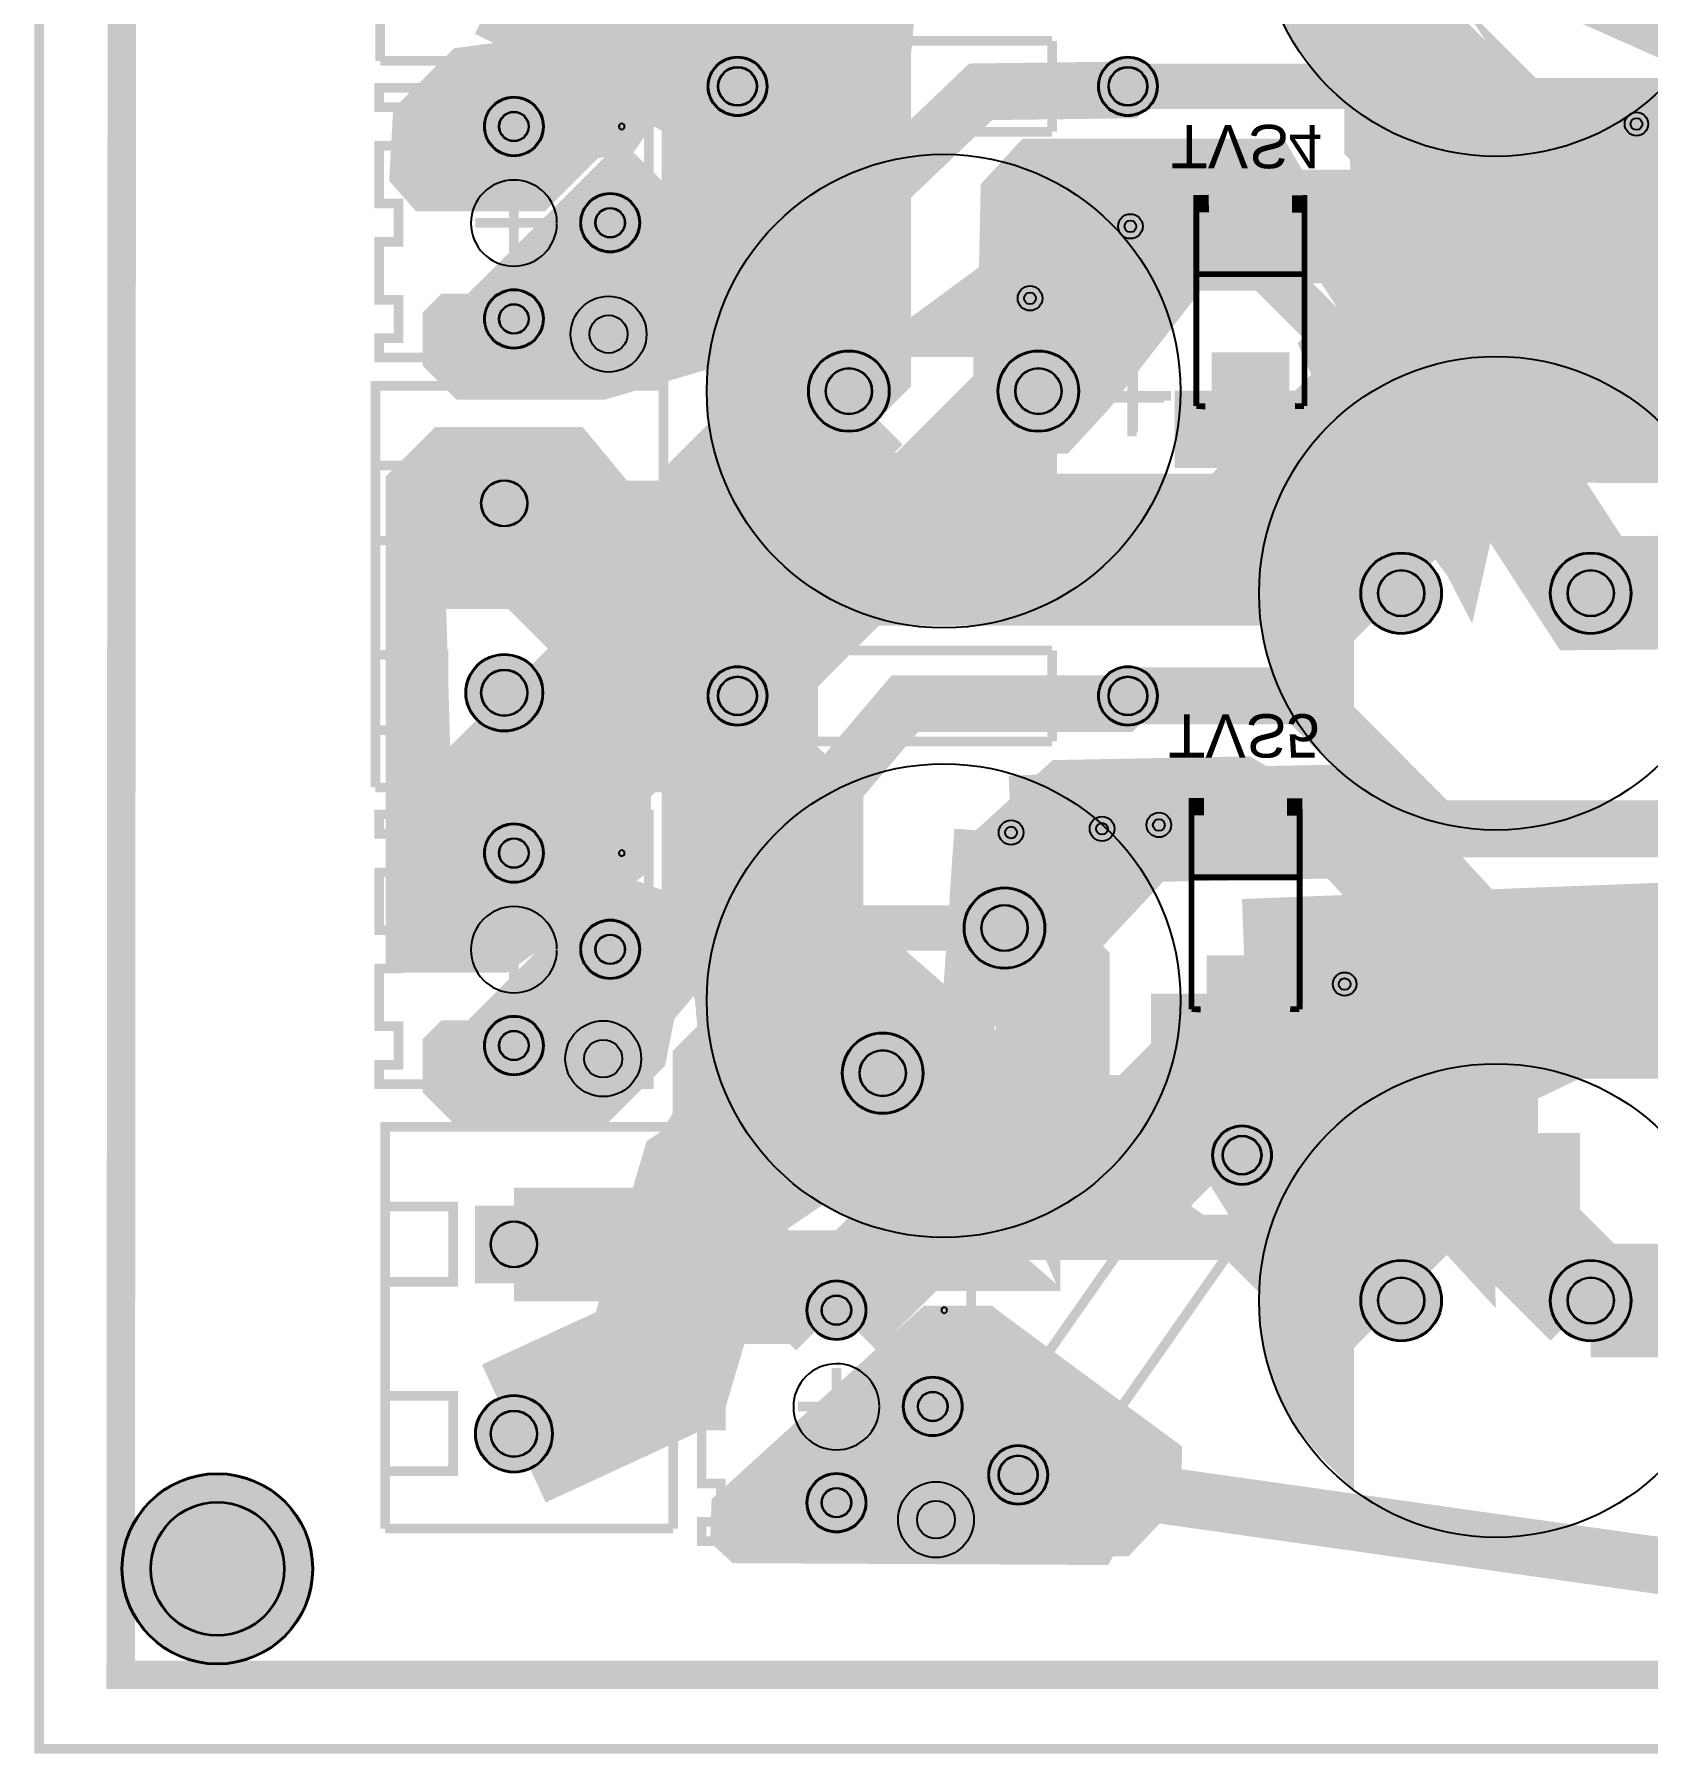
# Model space of a CAD drawing. Header units: millimetres. Extents: x 10 to 150, y 10 to 93.
# Drawn here: x 9.87 to 52.43, y 9.87 to 55.25 of the extents above; entities that cross this region are included whole.
import ezdxf

# ---------------------------------------------------------------- set-up
doc = ezdxf.new("R2010")
doc.units = ezdxf.units.MM
for name, color, linetype, true_color in [('BoardOutLine', 7, 'Continuous', 0xff00ff), ('BottomLayer', 7, 'Continuous', 0x00ff00), ('BottomPasteMaskLayer', 7, 'Continuous', 0x800000), ('BottomSilkLayer', 7, 'Continuous', 0x0000ff), ('BottomSolderMaskLayer', 7, 'Continuous', 0xaa00ff), ('Document', 7, 'Continuous', 0xffffff), ('Hole', 7, 'Continuous', 0x222222), ('Inner1', 7, 'Continuous', 0xffff00), ('Inner2', 7, 'Continuous', 0xff00ff), ('Multi-Layer', 7, 'Continuous', 0xc0c0c0), ('TopLayer', 7, 'Continuous', 0xff0000), ('TopSilkLayer', 7, 'Continuous', 0xffcc00), ('TopSolderMaskLayer', 7, 'Continuous', 0x800080)]:
    doc.layers.add(name, color=color, linetype=linetype, true_color=true_color)
doc.styles.get("Standard").update_dxf_attribs({"font": 'arial.ttf'})

msp = doc.modelspace()

# ---------------------------------------------------------------- hatches: boundary and pattern name
at = {"layer": 'BottomLayer'}
for points in [[(47.928, 58.066), (47.928, 55.653), (50.087, 53.494), (46.607, 53.494), (45.616, 54.484)], [(44.45, 53.9), (60.75, 54.089), (60.75, 43.548), (60.739, 43.382), (48.431, 43.421), (45.989, 45.863), (43.8, 45.7), (43.2, 47.1), (44.8, 48.5)], [(35.939, 52.482), (42.839, 52.482), (43.539, 51.282), (43.539, 48.982), (43.039, 48.482), (40.639, 48.482), (38.239, 45.382), (37.139, 44.182), (37.139, 44.182), (35.15, 44.2), (34.7, 44.7), (34.839, 51.282)], [(42.954, 49.233), (42.954, 51.233), (40.954, 51.233), (40.954, 49.233)], [(42.954, 44.833), (42.954, 46.833), (40.954, 46.833), (40.954, 44.833)], [(47.803, 39.696), (48.4, 42.347), (50.214, 43.613), (48.801, 44.74), (47.368, 45.738), (47.368, 44.976), (45.844, 43.452), (45.862, 43.452)], [(30.326, 37.23), (30.326, 37.814), (33.399, 40.887), (29.665, 40.887), (29.31, 41.243)], [(36.739, 36.082), (41.939, 36.182), (43.139, 35.482), (43.139, 33.482), (42.639, 32.982), (39.739, 32.982), (36.939, 29.982), (35.139, 29.982), (34.239, 30.882), (34.439, 33.982)], [(42.827, 33.318), (42.827, 35.318), (40.827, 35.318), (40.827, 33.318)], [(42.827, 28.918), (42.827, 30.918), (40.827, 30.918), (40.827, 28.918)], [(46.862, 24.387), (46.906, 25.418), (47.002, 26.359), (47.519, 27.078), (48.366, 27.721), (46.706, 28.918), (46.977, 29.189), (44.132, 29.189), (42.338, 27.394)], [(28.3, 14.9), (27.7, 15.45), (27.739, 16.582), (33.339, 21.682), (35.139, 21.682), (38.839, 18.782), (38.8, 15.9), (38.2, 14.85)]]:
    msp.add_hatch(color=256, dxfattribs=at).paths.add_polyline_path(points)
at = {"layer": 'BottomPasteMaskLayer'}
for points in [[(42.954, 49.233), (42.954, 51.233), (40.954, 51.233), (40.954, 49.233)], [(42.954, 44.833), (42.954, 46.833), (40.954, 46.833), (40.954, 44.833)], [(42.827, 33.318), (42.827, 35.318), (40.827, 35.318), (40.827, 33.318)], [(42.827, 28.918), (42.827, 30.918), (40.827, 30.918), (40.827, 28.918)]]:
    msp.add_hatch(color=256, dxfattribs=at).paths.add_polyline_path(points)
at = {"layer": 'BottomSilkLayer'}
for points in [[(40.452, 50.553), (40.859, 50.555), (40.854, 51.014), (40.452, 51.01)], [(43.05, 50.545), (43.457, 50.546), (43.452, 51.006), (43.05, 51.002)], [(40.325, 34.638), (40.732, 34.639), (40.727, 35.098), (40.325, 35.095)], [(42.923, 34.629), (43.33, 34.631), (43.325, 35.09), (42.923, 35.087)]]:
    msp.add_hatch(color=256, dxfattribs=at).paths.add_polyline_path(points)
at = {"layer": 'BottomSolderMaskLayer'}
for points in [[(27.636, 53.877, 1), (29.211, 53.877, 1)], [(37.936, 53.877, 1), (39.511, 53.877, 1)], [(21.737, 52.818, 1), (23.312, 52.818, 1)], [(24.277, 50.278, 1), (25.852, 50.278, 1)], [(42.98, 49.208), (42.98, 51.259), (40.929, 51.259), (40.929, 49.208)], [(21.737, 47.738, 1), (23.312, 47.738, 1)], [(30.285, 45.833, 1), (32.435, 45.833, 1)], [(35.285, 45.833, 1), (37.435, 45.833, 1)], [(42.98, 44.808), (42.98, 46.859), (40.929, 46.859), (40.929, 44.808)], [(23.296, 43.898), (23.296, 41.847), (21.245, 41.847), (21.245, 43.898)], [(44.857, 40.499, 1), (47.007, 40.499, 1)], [(49.857, 40.499, 1), (52.007, 40.499, 1)], [(21.245, 37.872, 1), (23.296, 37.872, 1)], [(27.636, 37.789, 1), (29.211, 37.789, 1)], [(37.936, 37.789, 1), (39.511, 37.789, 1)], [(42.853, 33.292), (42.853, 35.343), (40.802, 35.343), (40.802, 33.292)], [(21.737, 33.641, 1), (23.312, 33.641, 1)], [(34.392, 31.662, 1), (36.542, 31.662, 1)], [(24.277, 31.101, 1), (25.852, 31.101, 1)], [(42.853, 28.892), (42.853, 30.943), (40.802, 30.943), (40.802, 28.892)], [(21.737, 28.561, 1), (23.312, 28.561, 1)], [(31.178, 27.832, 1), (33.328, 27.832, 1)], [(40.947, 25.668, 1), (42.522, 25.668, 1)], [(23.55, 24.339), (23.55, 22.289), (21.499, 22.289), (21.499, 24.339)], [(44.857, 21.83, 1), (47.007, 21.83, 1)], [(49.857, 21.83, 1), (52.007, 21.83, 1)], [(30.246, 21.576, 1), (31.821, 21.576, 1)], [(32.786, 19.036, 1), (34.361, 19.036, 1)], [(21.499, 18.314, 1), (23.55, 18.314, 1)], [(35.039, 17.23, 1), (36.614, 17.23, 1)], [(12.175, 14.75, 1), (17.226, 14.75, 1)], [(30.246, 16.496, 1), (31.821, 16.496, 1)]]:
    msp.add_hatch(color=256, dxfattribs=at).paths.add_polyline_path(points)
at = {"layer": 'Document'}
for points in [[(42.056, 50.351), (41.853, 50.351), (41.853, 49.541), (42.056, 49.541)], [(38.953, 46.644), (38.953, 44.644), (38.703, 44.644), (38.703, 46.644)], [(42.056, 45.716), (41.853, 45.716), (41.853, 46.526), (42.056, 46.526)], [(39.861, 45.583), (37.861, 45.583), (37.861, 45.833), (39.861, 45.833)], [(42.629, 46.019), (41.279, 46.019), (41.279, 46.222), (42.629, 46.222)], [(36.512, 34.17), (38.044, 32.884), (37.884, 32.692), (36.352, 33.978)], [(37.909, 34.183), (36.623, 32.651), (36.432, 32.812), (37.717, 34.344)], [(41.929, 34.435), (41.726, 34.435), (41.726, 33.625), (41.929, 33.625)], [(41.929, 29.8), (41.726, 29.8), (41.726, 30.61), (41.929, 30.61)], [(42.502, 30.104), (41.152, 30.104), (41.152, 30.306), (42.502, 30.306)]]:
    msp.add_hatch(color=256, dxfattribs=at).paths.add_polyline_path(points)
at = {"layer": 'Inner1'}
for points in [[(20.812, 48.405), (21.312, 48.405), (25.012, 52.105), (25.712, 52.105), (26.512, 51.305), (26.509, 48.988), (27.014, 48.061), (28.438, 46.644), (24.912, 45.605), (21.012, 45.605), (20.112, 46.505), (20.112, 47.905), (20.612, 48.405)], [(20.812, 29.228), (21.312, 29.228), (25.012, 32.928), (25.712, 32.928), (27.359, 32.332), (26.512, 28.028), (26.412, 27.928), (24.912, 26.428), (21.012, 26.428), (20.112, 27.328), (20.112, 28.728), (20.612, 29.228)], [(28.246, 15.07), (27.751, 15.502), (27.739, 16.582), (33.339, 21.682), (35.139, 21.682), (40.147, 17.983), (40.139, 16.554), (38.739, 15.082)]]:
    msp.add_hatch(color=256, dxfattribs=at).paths.add_polyline_path(points)
at = {"layer": 'Inner2'}
for points in [[(34.739, 62.182), (34.739, 66.482), (36.439, 68.182), (42.639, 68.182), (44.539, 66.282), (60.039, 55.882), (71.139, 53.782), (81.839, 53.582), (83.539, 52.482), (83.789, 50.139), (83.078, 49.409), (63.839, 49.682), (49.239, 56.182), (49.139, 60.082), (44.039, 63.482), (39.039, 63.482), (39.039, 60.584), (36.338, 57.883), (34.739, 57.882)], [(19.339, 53.282), (20.939, 54.882), (22.967, 55.149), (24.639, 54.882), (24.739, 54.782), (24.739, 54.782), (26.114, 54.086), (26.066, 52.686), (25.664, 52.114), (24.739, 51.982), (23.339, 50.582), (19.939, 50.582), (19.233, 51.382)], [(19.139, 43.582), (20.439, 44.882), (24.339, 44.882), (26.289, 42.532), (25.839, 41.082), (24.139, 40.082), (20.739, 40.082), (20.839, 36.482), (24.139, 36.482), (26.139, 35.682), (26.139, 33.182), (22.339, 30.482), (19.139, 30.482)]]:
    msp.add_hatch(color=256, dxfattribs=at).paths.add_polyline_path(points)
at = {"layer": 'Multi-Layer'}
for points in [[(27.661, 53.877, 1), (29.185, 53.877, 1)], [(37.961, 53.877, 1), (39.485, 53.877, 1)], [(21.762, 52.818, 1), (23.286, 52.818, 1)], [(24.302, 50.278, 1), (25.826, 50.278, 1)], [(21.762, 47.738, 1), (23.286, 47.738, 1)], [(30.31, 45.833, 1), (32.41, 45.833, 1)], [(35.31, 45.833, 1), (37.41, 45.833, 1)], [(23.27, 43.872), (23.27, 41.872), (21.27, 41.872), (21.27, 43.872)], [(44.882, 40.499, 1), (46.982, 40.499, 1)], [(49.882, 40.499, 1), (51.982, 40.499, 1)], [(21.27, 37.872, 1), (23.27, 37.872, 1)], [(27.661, 37.789, 1), (29.185, 37.789, 1)], [(37.961, 37.789, 1), (39.485, 37.789, 1)], [(21.762, 33.641, 1), (23.286, 33.641, 1)], [(34.417, 31.662, 1), (36.517, 31.662, 1)], [(24.302, 31.101, 1), (25.826, 31.101, 1)], [(21.762, 28.561, 1), (23.286, 28.561, 1)], [(31.203, 27.832, 1), (33.303, 27.832, 1)], [(40.972, 25.668, 1), (42.496, 25.668, 1)], [(23.524, 24.314), (23.524, 22.314), (21.524, 22.314), (21.524, 24.314)], [(44.882, 21.83, 1), (46.982, 21.83, 1)], [(49.882, 21.83, 1), (51.982, 21.83, 1)], [(30.271, 21.576, 1), (31.795, 21.576, 1)], [(32.811, 19.036, 1), (34.335, 19.036, 1)], [(21.524, 18.314, 1), (23.524, 18.314, 1)], [(35.065, 17.23, 1), (36.589, 17.23, 1)], [(30.271, 16.496, 1), (31.795, 16.496, 1)]]:
    msp.add_hatch(color=256, dxfattribs=at).paths.add_polyline_path(points)
at = {"layer": 'TopLayer'}
for points in [[(32.996, 54.656), (32.996, 45.948), (31.907, 44.859), (30.637, 44.859), (28.642, 46.855), (28.642, 51.391), (28.642, 56.289), (32.27, 59.918), (32.27, 59.497), (33.331, 58.436)], [(47.015, 56.355), (47.015, 56.228), (50.698, 52.545), (46.507, 52.545), (46.38, 52.418)], [(45.933, 54.101), (60.751, 54.101), (60.751, 43.56), (60.739, 43.382), (48.432, 43.433), (45.99, 45.876), (46.625, 46.511)], [(35.94, 52.495), (42.84, 52.495), (43.54, 51.295), (43.54, 48.995), (43.04, 48.495), (40.64, 48.495), (38.24, 45.395), (37.14, 44.195), (37.14, 44.195), (34.74, 44.195), (34.84, 51.295)], [(47.82, 40.075), (47.82, 42.897), (49.56, 44.638), (45.609, 44.638), (44.81, 44.054)], [(36.74, 36.095), (41.94, 36.195), (43.14, 35.495), (43.14, 33.495), (42.64, 32.995), (39.74, 32.995), (36.94, 29.995), (35.14, 29.995), (34.24, 30.895), (34.44, 33.995)], [(26.509, 32.139), (30.179, 31.831), (30.247, 31.764), (30.247, 31.527), (29.705, 27.598), (28.431, 27.306), (26.314, 26.121), (27.453, 27.988), (27.3, 29.766)], [(38.211, 27.498), (39.537, 28.824), (39.47, 27.754), (39.537, 27.687), (38.211, 27.498)], [(48.426, 21.629), (48.314, 26.582), (50.829, 27.776), (42.993, 28.665), (42.46, 28.131)], [(30.844, 24.879), (34.889, 24.879), (34.983, 24.973), (34.983, 25.162), (33.101, 27.043)], [(28.312, 15.059), (27.772, 15.446), (27.74, 16.595), (33.34, 21.695), (35.14, 21.695), (38.84, 18.795), (38.827, 15.784), (38.105, 14.986)]]:
    msp.add_hatch(color=256, dxfattribs=at).paths.add_polyline_path(points)
at = {"layer": 'TopSilkLayer'}
for points in [[(44.683, 53.279), (44.683, 63.279), (43.95, 62.547), (43.871, 62.466), (43.794, 62.384), (43.718, 62.301), (43.643, 62.216), (43.571, 62.13), (43.499, 62.042), (43.43, 61.953), (43.362, 61.863), (43.296, 61.772), (43.231, 61.679), (43.169, 61.585), (43.108, 61.49), (43.049, 61.394), (42.991, 61.297), (42.936, 61.199), (42.882, 61.099), (42.83, 60.999), (42.78, 60.898), (42.732, 60.796), (42.686, 60.693), (42.642, 60.589), (42.6, 60.484), (42.56, 60.379), (42.521, 60.273), (42.485, 60.166), (42.451, 60.058), (42.419, 59.95), (42.388, 59.841), (42.36, 59.732), (42.334, 59.622), (42.31, 59.512), (42.288, 59.401), (42.268, 59.29), (42.25, 59.179), (42.234, 59.067), (42.221, 58.955), (42.209, 58.843), (42.2, 58.73), (42.192, 58.618), (42.187, 58.505), (42.184, 58.392), (42.183, 58.279), (42.184, 58.166), (42.187, 58.053), (42.192, 57.941), (42.2, 57.828), (42.209, 57.716), (42.221, 57.603), (42.234, 57.491), (42.25, 57.38), (42.268, 57.268), (42.288, 57.157), (42.31, 57.046), (42.334, 56.936), (42.36, 56.826), (42.388, 56.717), (42.419, 56.608), (42.451, 56.5), (42.485, 56.393), (42.521, 56.286), (42.56, 56.18), (42.6, 56.074), (42.642, 55.969), (42.686, 55.866), (42.732, 55.763), (42.78, 55.66), (42.83, 55.559), (42.882, 55.459), (42.936, 55.36), (42.991, 55.261), (43.049, 55.164), (43.108, 55.068), (43.169, 54.973), (43.231, 54.879), (43.296, 54.787), (43.362, 54.695), (43.43, 54.605), (43.499, 54.516), (43.571, 54.428), (43.643, 54.342), (43.718, 54.257), (43.794, 54.174), (43.871, 54.092), (43.95, 54.011), (44.683, 53.279)], [(30.111, 40.833), (30.111, 50.833), (29.378, 50.101), (29.299, 50.02), (29.222, 49.938), (29.146, 49.855), (29.071, 49.77), (28.999, 49.684), (28.927, 49.596), (28.858, 49.507), (28.79, 49.417), (28.724, 49.326), (28.659, 49.233), (28.597, 49.139), (28.536, 49.044), (28.477, 48.948), (28.419, 48.851), (28.364, 48.753), (28.31, 48.653), (28.258, 48.553), (28.208, 48.452), (28.16, 48.35), (28.114, 48.247), (28.07, 48.143), (28.028, 48.038), (27.988, 47.933), (27.949, 47.827), (27.913, 47.72), (27.879, 47.612), (27.847, 47.504), (27.816, 47.395), (27.788, 47.286), (27.762, 47.176), (27.738, 47.066), (27.716, 46.955), (27.696, 46.844), (27.678, 46.733), (27.662, 46.621), (27.649, 46.509), (27.637, 46.397), (27.628, 46.284), (27.62, 46.172), (27.615, 46.059), (27.612, 45.946), (27.611, 45.833), (27.612, 45.72), (27.615, 45.607), (27.62, 45.495), (27.628, 45.382), (27.637, 45.27), (27.649, 45.157), (27.662, 45.045), (27.678, 44.934), (27.696, 44.822), (27.716, 44.711), (27.738, 44.6), (27.762, 44.49), (27.788, 44.38), (27.816, 44.271), (27.847, 44.162), (27.879, 44.054), (27.913, 43.947), (27.949, 43.84), (27.988, 43.734), (28.028, 43.628), (28.07, 43.523), (28.114, 43.42), (28.16, 43.317), (28.208, 43.214), (28.258, 43.113), (28.31, 43.013), (28.364, 42.914), (28.419, 42.815), (28.477, 42.718), (28.536, 42.622), (28.597, 42.527), (28.659, 42.433), (28.724, 42.341), (28.79, 42.249), (28.858, 42.159), (28.927, 42.07), (28.999, 41.982), (29.071, 41.896), (29.146, 41.811), (29.222, 41.728), (29.299, 41.646), (29.378, 41.565), (30.111, 40.833)], [(44.683, 35.499), (44.683, 45.499), (43.95, 44.767), (43.871, 44.686), (43.794, 44.604), (43.718, 44.521), (43.643, 44.436), (43.571, 44.35), (43.499, 44.262), (43.43, 44.173), (43.362, 44.083), (43.296, 43.992), (43.231, 43.899), (43.169, 43.805), (43.108, 43.71), (43.049, 43.614), (42.991, 43.517), (42.936, 43.419), (42.882, 43.319), (42.83, 43.219), (42.78, 43.118), (42.732, 43.016), (42.686, 42.913), (42.642, 42.809), (42.6, 42.704), (42.56, 42.599), (42.521, 42.492), (42.485, 42.386), (42.451, 42.278), (42.419, 42.17), (42.388, 42.061), (42.36, 41.952), (42.334, 41.842), (42.31, 41.732), (42.288, 41.621), (42.268, 41.51), (42.25, 41.399), (42.234, 41.287), (42.221, 41.175), (42.209, 41.063), (42.2, 40.95), (42.192, 40.838), (42.187, 40.725), (42.184, 40.612), (42.183, 40.499), (42.184, 40.386), (42.187, 40.273), (42.192, 40.161), (42.2, 40.048), (42.209, 39.936), (42.221, 39.823), (42.234, 39.711), (42.25, 39.6), (42.268, 39.488), (42.288, 39.377), (42.31, 39.266), (42.334, 39.156), (42.36, 39.046), (42.388, 38.937), (42.419, 38.828), (42.451, 38.72), (42.485, 38.613), (42.521, 38.506), (42.56, 38.399), (42.6, 38.294), (42.642, 38.189), (42.686, 38.086), (42.732, 37.983), (42.78, 37.88), (42.83, 37.779), (42.882, 37.679), (42.936, 37.58), (42.991, 37.481), (43.049, 37.384), (43.108, 37.288), (43.169, 37.193), (43.231, 37.099), (43.296, 37.006), (43.362, 36.915), (43.43, 36.825), (43.499, 36.736), (43.571, 36.648), (43.643, 36.562), (43.718, 36.477), (43.794, 36.394), (43.871, 36.312), (43.95, 36.231), (44.683, 35.499)], [(35.28, 23.661), (27.62, 30.089), (27.71, 29.057), (27.721, 28.945), (27.734, 28.833), (27.749, 28.721), (27.766, 28.609), (27.786, 28.498), (27.807, 28.387), (27.83, 28.277), (27.856, 28.167), (27.883, 28.057), (27.913, 27.948), (27.944, 27.84), (27.978, 27.732), (28.014, 27.625), (28.051, 27.519), (28.091, 27.413), (28.132, 27.308), (28.176, 27.204), (28.221, 27.101), (28.269, 26.998), (28.318, 26.897), (28.369, 26.796), (28.422, 26.697), (28.477, 26.598), (28.534, 26.5), (28.592, 26.404), (28.653, 26.308), (28.715, 26.214), (28.779, 26.121), (28.844, 26.029), (28.912, 25.939), (28.981, 25.849), (29.051, 25.761), (29.124, 25.675), (29.197, 25.589), (29.273, 25.506), (29.35, 25.423), (29.429, 25.342), (29.509, 25.262), (29.59, 25.184), (29.673, 25.108), (29.757, 25.033), (29.843, 24.96), (29.93, 24.888), (30.019, 24.818), (30.109, 24.749), (30.2, 24.683), (30.292, 24.618), (30.385, 24.554), (30.48, 24.493), (30.576, 24.433), (30.673, 24.375), (30.77, 24.319), (30.869, 24.265), (30.969, 24.212), (31.07, 24.162), (31.172, 24.113), (31.275, 24.066), (31.378, 24.021), (31.483, 23.979), (31.588, 23.938), (31.694, 23.899), (31.801, 23.862), (31.908, 23.827), (32.016, 23.794), (32.124, 23.763), (32.234, 23.734), (32.343, 23.707), (32.453, 23.683), (32.564, 23.66), (32.675, 23.639), (32.786, 23.621), (32.898, 23.604), (33.01, 23.59), (33.122, 23.578), (33.234, 23.567), (33.347, 23.559), (33.46, 23.553), (33.572, 23.549), (33.685, 23.548), (33.798, 23.548), (33.911, 23.55), (34.024, 23.555), (34.136, 23.562), (34.249, 23.57), (35.28, 23.661)], [(44.683, 16.83), (44.683, 26.83), (43.95, 26.098), (43.871, 26.017), (43.794, 25.935), (43.718, 25.852), (43.643, 25.767), (43.571, 25.681), (43.499, 25.593), (43.43, 25.504), (43.362, 25.414), (43.296, 25.323), (43.231, 25.23), (43.169, 25.136), (43.108, 25.041), (43.049, 24.945), (42.991, 24.848), (42.936, 24.75), (42.882, 24.65), (42.83, 24.55), (42.78, 24.449), (42.732, 24.347), (42.686, 24.244), (42.642, 24.14), (42.6, 24.035), (42.56, 23.93), (42.521, 23.823), (42.485, 23.717), (42.451, 23.609), (42.419, 23.501), (42.388, 23.392), (42.36, 23.283), (42.334, 23.173), (42.31, 23.063), (42.288, 22.952), (42.268, 22.841), (42.25, 22.73), (42.234, 22.618), (42.221, 22.506), (42.209, 22.394), (42.2, 22.281), (42.192, 22.168), (42.187, 22.056), (42.184, 21.943), (42.183, 21.83), (42.184, 21.717), (42.187, 21.604), (42.192, 21.492), (42.2, 21.379), (42.209, 21.267), (42.221, 21.154), (42.234, 21.042), (42.25, 20.93), (42.268, 20.819), (42.288, 20.708), (42.31, 20.597), (42.334, 20.487), (42.36, 20.377), (42.388, 20.268), (42.419, 20.159), (42.451, 20.051), (42.485, 19.944), (42.521, 19.837), (42.56, 19.73), (42.6, 19.625), (42.642, 19.52), (42.686, 19.416), (42.732, 19.313), (42.78, 19.211), (42.83, 19.11), (42.882, 19.01), (42.936, 18.911), (42.991, 18.812), (43.049, 18.715), (43.108, 18.619), (43.169, 18.524), (43.231, 18.43), (43.296, 18.337), (43.362, 18.246), (43.43, 18.156), (43.499, 18.067), (43.571, 17.979), (43.643, 17.893), (43.718, 17.808), (43.794, 17.725), (43.871, 17.643), (43.95, 17.562), (44.683, 16.83)]]:
    msp.add_hatch(color=256, dxfattribs=at).paths.add_polyline_path(points)
at = {"layer": 'TopSolderMaskLayer'}
for points in [[(27.636, 53.877, 1), (29.211, 53.877, 1)], [(37.936, 53.877, 1), (39.511, 53.877, 1)], [(21.737, 52.818, 1), (23.312, 52.818, 1)], [(24.277, 50.278, 1), (25.852, 50.278, 1)], [(21.737, 47.738, 1), (23.312, 47.738, 1)], [(30.285, 45.833, 1), (32.435, 45.833, 1)], [(35.285, 45.833, 1), (37.435, 45.833, 1)], [(23.296, 43.898), (23.296, 41.847), (21.245, 41.847), (21.245, 43.898)], [(44.857, 40.499, 1), (47.007, 40.499, 1)], [(49.857, 40.499, 1), (52.007, 40.499, 1)], [(21.245, 37.872, 1), (23.296, 37.872, 1)], [(27.636, 37.789, 1), (29.211, 37.789, 1)], [(37.936, 37.789, 1), (39.511, 37.789, 1)], [(21.737, 33.641, 1), (23.312, 33.641, 1)], [(34.392, 31.662, 1), (36.542, 31.662, 1)], [(24.277, 31.101, 1), (25.852, 31.101, 1)], [(21.737, 28.561, 1), (23.312, 28.561, 1)], [(31.178, 27.832, 1), (33.328, 27.832, 1)], [(40.947, 25.668, 1), (42.522, 25.668, 1)], [(23.55, 24.339), (23.55, 22.289), (21.499, 22.289), (21.499, 24.339)], [(44.857, 21.83, 1), (47.007, 21.83, 1)], [(49.857, 21.83, 1), (52.007, 21.83, 1)], [(30.246, 21.576, 1), (31.821, 21.576, 1)], [(32.786, 19.036, 1), (34.361, 19.036, 1)], [(21.499, 18.314, 1), (23.55, 18.314, 1)], [(35.039, 17.23, 1), (36.614, 17.23, 1)], [(12.175, 14.75, 1), (17.226, 14.75, 1)], [(30.246, 16.496, 1), (31.821, 16.496, 1)]]:
    msp.add_hatch(color=256, dxfattribs=at).paths.add_polyline_path(points)

# ---------------------------------------------------------------- linework, layer by layer
at = {"layer": 'BoardOutLine', "const_width": 0.254}
msp.add_lwpolyline([(10, 90), (150, 90), (150, 10), (10, 10), (10, 90)], close=True, dxfattribs=at)
at = {"layer": 'BottomLayer'}
for points, const_width in [([(41.768, 41.643), (46.373, 46.246), (49.388, 49.263), (60.876, 49.263), (60.749, 49.39), (60.749, 82.664)], 4), ([(31.361, 61.919), (31.361, 58.481), (29, 56.121), (29, 54.454), (28.423, 53.877)], 4), ([(45.933, 58.279), (45.933, 52.719), (49.389, 49.263)], 3), ([(28.423, 53.877), (25.739, 55.382), (22.397, 57.049)], 4), ([(28.423, 53.877), (28.423, 48.77), (31.361, 45.833)], 4), ([(28.423, 37.789), (28.423, 42.896), (31.361, 45.833)], 4), ([(41.954, 45.833), (41.954, 43.802)], 4), ([(45.933, 40.499), (44.789, 41.643), (30.651, 41.643)], 4), ([(53.097, 30.356), (56.339, 30.482), (60.839, 31.382), (61.04, 31.582), (59.64, 28.483), (59.861, 20.307), (81.578, 20.307), (81.578, 23.355)], 5), ([(28.423, 37.789), (22.353, 37.789), (22.27, 37.872)], 4), ([(28.423, 37.789), (28.423, 32.684), (31.361, 29.747)], 4), ([(41.827, 29.918), (44.175, 29.918), (44.439, 30.183)], 5), ([(44.439, 30.183), (52.924, 30.183), (53.097, 30.356)], 5), ([(41.827, 29.918), (41.827, 25.761), (41.734, 25.668)], 5), ([(31.361, 29.746), (35.339, 25.768), (41.636, 25.768), (41.735, 25.667)], 4), ([(32.255, 27.845), (27.739, 24.782), (26.339, 20.082), (22.523, 18.315)], 4), ([(41.734, 25.668), (42.095, 25.668), (45.933, 21.83)], 5)]:
    msp.add_lwpolyline(points, dxfattribs=dict(at, const_width=const_width))
at = {"layer": 'BottomSilkLayer'}
for points, const_width in [([(12.2, 88.35), (148.35, 88.35), (148.35, 11.95), (12.15, 11.95), (12.2, 88.3)], 0.75), ([(40.528, 50.629), (40.528, 45.437)], 0.152), ([(43.381, 50.629), (43.381, 45.437)], 0.152), ([(40.528, 48.917), (43.381, 48.917)], 0.152), ([(40.528, 45.437), (40.767, 45.43)], 0.152), ([(43.13, 45.44), (43.369, 45.433)], 0.152), ([(40.401, 34.714), (40.401, 29.521)], 0.152), ([(43.254, 34.714), (43.254, 29.521)], 0.152), ([(40.401, 33.001), (43.254, 33.001)], 0.152), ([(40.401, 29.521), (40.64, 29.515)], 0.152), ([(43.003, 29.524), (43.242, 29.518)], 0.152)]:
    msp.add_lwpolyline(points, dxfattribs=dict(at, const_width=const_width))
at = {"layer": 'BottomSolderMaskLayer'}
for centre, radius in [((28.423, 53.877), 0.787), ((38.723, 53.877), 0.787), ((28.423, 53.877), 0.517), ((38.723, 53.877), 0.517), ((22.524, 52.818), 0.787), ((22.524, 52.818), 0.394), ((25.064, 50.278), 0.787), ((25.064, 50.278), 0.394), ((22.524, 47.738), 0.787), ((22.524, 47.738), 0.394), ((31.36, 45.833), 1.075), ((36.36, 45.833), 1.075), ((31.361, 45.833), 0.614), ((36.361, 45.833), 0.614), ((22.27, 42.872), 0.615), ((45.932, 40.499), 1.075), ((50.932, 40.499), 1.075), ((45.933, 40.499), 0.614), ((50.933, 40.499), 0.614), ((22.27, 37.872), 1.025), ((28.423, 37.789), 0.787), ((38.723, 37.789), 0.787), ((22.27, 37.872), 0.615), ((28.423, 37.789), 0.517), ((38.723, 37.789), 0.517), ((22.524, 33.641), 0.787), ((22.524, 33.641), 0.394), ((35.467, 31.662), 1.075), ((35.468, 31.662), 0.614), ((25.064, 31.101), 0.787), ((25.064, 31.101), 0.394), ((22.524, 28.561), 0.787), ((22.524, 28.561), 0.394), ((32.253, 27.832), 1.075), ((32.254, 27.832), 0.614), ((41.734, 25.668), 0.787), ((41.734, 25.668), 0.517), ((22.524, 23.314), 0.615), ((45.932, 21.83), 1.075), ((50.932, 21.83), 1.075), ((31.033, 21.576), 0.787), ((45.933, 21.83), 0.614), ((50.933, 21.83), 0.614), ((31.033, 21.576), 0.394), ((33.573, 19.036), 0.787), ((22.524, 18.314), 1.025), ((33.573, 19.036), 0.394), ((22.524, 18.314), 0.615), ((35.827, 17.23), 0.787), ((35.827, 17.23), 0.517), ((14.7, 14.75), 2.525), ((31.033, 16.496), 0.787), ((31.033, 16.496), 0.394), ((14.7, 14.75), 1.768)]:
    msp.add_circle(centre, radius, dxfattribs=at)
at = {"layer": 'Hole'}
for centre, radius in [((52.139, 52.883), 0.155), ((38.789, 50.182), 0.155), ((36.14, 48.283), 0.155), ((25.02, 47.337), 0.5), ((39.539, 34.383), 0.155), ((35.639, 34.183), 0.155), ((38.039, 34.282), 0.155), ((44.439, 30.183), 0.155), ((24.88, 28.214), 0.5), ((33.659, 16.047), 0.5)]:
    msp.add_circle(centre, radius, dxfattribs=at)
at = {"layer": 'Inner1'}
for points, const_width in [([(22.398, 62.049), (25.25, 59.197), (25.25, 53.95), (23.656, 53.95), (22.524, 52.818)], 2.3), ([(38.723, 53.878), (47.944, 53.878), (52.539, 49.283), (55.841, 49.283), (64.9, 43.75), (74.4, 48.85), (84.3, 49.05), (83.93, 53.283), (86.389, 56.282), (89.038, 59.082), (96.791, 59.082), (96.818, 59.11)], 1.2), ([(25.02, 47.337), (28.139, 47.337), (34.84, 53.733), (38.629, 53.781), (38.723, 53.878)], 1.5), ([(36.14, 48.283), (36.891, 48.283), (38.789, 50.182)], 1.2), ([(38.789, 50.182), (41.249, 50.182), (50.932, 40.499)], 1.2), ([(36.36, 45.833), (36.36, 48.063), (36.14, 48.283)], 1.2), ([(22.271, 42.872), (36.25, 42.872), (36.25, 45.723), (36.36, 45.833)], 1.2), ([(38.723, 37.789), (43.334, 37.789), (46.839, 34.282), (61.139, 34.282), (63.638, 31.782), (69.489, 31.782), (73.839, 36.082), (84.089, 36.082), (86.689, 39.982), (91.643, 43.307), (96.818, 43.362)], 1.5), ([(22.271, 42.872), (22.271, 41.029), (25.1, 38.2), (25.1, 35.3), (23.8, 34), (22.883, 34), (22.524, 33.641)], 1.2), ([(50.932, 40.499), (61.279, 40.499), (67.355, 34.423)], 1.2), ([(24.88, 28.214), (32.838, 37.584), (38.518, 37.584), (38.723, 37.789)], 1.5), ([(37.939, 34.183), (39.339, 34.183), (39.539, 34.383)], 1.2), ([(35.467, 31.662), (35.467, 34.011), (35.639, 34.183)], 1.2), ([(35.639, 34.183), (37.939, 34.183), (38.039, 34.282)], 1.2), ([(35.467, 31.662), (30.8, 31.662), (27.308, 28.17), (27.308, 23.6), (27.022, 23.314), (22.525, 23.314)], 1.2), ([(31.033, 21.576), (32.957, 23.5), (43.5, 23.5), (45.65, 25.65), (50.05, 25.65), (50.05, 22.712), (50.932, 21.83)], 1.2), ([(35.827, 17.23), (59, 13.95), (63.2, 13.85), (75.6, 14.25), (88.2, 14.55), (84.939, 18.882), (89.639, 23.582), (96.786, 23.582), (96.818, 23.55)], 1.5), ([(22.525, 23.314), (29.295, 23.314), (31.033, 21.576)], 1.2), ([(50.932, 21.83), (61.618, 21.83), (67.355, 16.092)], 1.2)]:
    msp.add_lwpolyline(points, dxfattribs=dict(at, const_width=const_width))
at = {"layer": 'Inner2'}
for points, const_width in [([(45.933, 58.278), (45.933, 54.333), (47.219, 53.825), (48.39, 52.832), (49.342, 52.045), (50.627, 49.809), (48.717, 52.807), (52.654, 52.471), (52.35, 52.045), (52.738, 52.433), (54.14, 51.433)], 1.5), ([(22.396, 62.049), (28.538, 57.182), (27.59, 57.182), (22.523, 52.819)], 3), ([(31.361, 45.833), (31.361, 50.94), (28.423, 53.877)], 1.5), ([(54.989, 46.332), (52.089, 50.732)], 5), ([(36.189, 48.232), (36.139, 48.232), (38.789, 50.182)], 3), ([(38.789, 50.182), (44.639, 50.182), (50.933, 40.499), (60.439, 40.582), (62.239, 39.182), (64.439, 37.182), (67.355, 34.423)], 3), ([(36.14, 48.284), (36.189, 48.282)], 3), ([(36.14, 45.613), (36.14, 48.284)], 3), ([(24.989, 40.632), (33.4, 42.872), (36.361, 45.833)], 3), ([(22.269, 42.872), (25.239, 39.882), (25.239, 36.357), (22.523, 33.642)], 3), ([(28.423, 37.789), (28.423, 37.149), (30.739, 34.832), (30.739, 29.346), (32.254, 27.832)], 2), ([(35.467, 31.663), (35.467, 31.663), (36.338, 32.681), (35.467, 31.663), (35.639, 34.182)], 3), ([(38.039, 34.282), (38.039, 34.282), (39.539, 34.382)], 3), ([(39.539, 34.382), (39.539, 34.382), (44.639, 34.482), (48.039, 30.782), (48.039, 24.723), (50.933, 21.83)], 3), ([(35.639, 34.182), (35.639, 34.182), (38.04, 34.282)], 3), ([(31.032, 21.577), (33.039, 23.583), (35.439, 23.583), (35.439, 24.383), (36.74, 25.684), (36.74, 30.39), (35.467, 31.663)], 3), ([(45.933, 21.83), (43.316, 22.86), (41.639, 25.573), (41.734, 25.668)], 2), ([(22.524, 23.314), (26.708, 23.314), (27.839, 22.182), (30.427, 22.182), (31.033, 21.576)], 3), ([(50.933, 21.83), (61.618, 21.83), (67.355, 16.092)], 3)]:
    msp.add_lwpolyline(points, dxfattribs=dict(at, const_width=const_width))
at = {"layer": 'Multi-Layer'}
for centre, radius in [((28.423, 53.877), 0.762), ((38.723, 53.877), 0.762), ((28.423, 53.877), 0.5), ((38.723, 53.877), 0.5), ((22.524, 52.818), 0.762), ((22.524, 52.818), 0.381), ((52.139, 52.883), 0.31), ((25.064, 50.278), 0.762), ((25.064, 50.278), 0.381), ((38.789, 50.182), 0.325), ((36.14, 48.283), 0.325), ((22.524, 47.738), 0.762), ((22.524, 47.738), 0.381), ((25.02, 47.337), 1), ((31.36, 45.833), 1.05), ((36.36, 45.833), 1.05), ((31.361, 45.833), 0.6), ((36.361, 45.833), 0.6), ((22.27, 42.872), 0.6), ((45.932, 40.499), 1.05), ((50.932, 40.499), 1.05), ((45.933, 40.499), 0.6), ((50.933, 40.499), 0.6), ((22.27, 37.872), 1), ((22.27, 37.872), 0.6), ((28.423, 37.789), 0.762), ((28.423, 37.789), 0.5), ((38.723, 37.789), 0.762), ((38.723, 37.789), 0.5), ((35.639, 34.183), 0.325), ((38.039, 34.282), 0.325), ((39.539, 34.383), 0.325), ((22.524, 33.641), 0.762), ((22.524, 33.641), 0.381), ((35.467, 31.662), 1.05), ((35.468, 31.662), 0.6), ((25.064, 31.101), 0.762), ((25.064, 31.101), 0.381), ((44.439, 30.183), 0.31), ((22.524, 28.561), 0.762), ((24.88, 28.214), 1), ((22.524, 28.561), 0.381), ((32.253, 27.832), 1.05), ((32.254, 27.832), 0.6), ((41.734, 25.668), 0.762), ((41.734, 25.668), 0.5), ((22.524, 23.314), 0.6), ((45.932, 21.83), 1.05), ((50.932, 21.83), 1.05), ((31.033, 21.576), 0.762), ((45.933, 21.83), 0.6), ((50.933, 21.83), 0.6), ((31.033, 21.576), 0.381), ((33.573, 19.036), 0.762), ((22.524, 18.314), 1), ((33.573, 19.036), 0.381), ((22.524, 18.314), 0.6), ((35.827, 17.23), 0.762), ((35.827, 17.23), 0.5), ((14.7, 14.75), 2.5), ((31.033, 16.496), 0.762), ((31.033, 16.496), 0.381), ((33.659, 16.047), 1), ((14.7, 14.75), 1.75)]:
    msp.add_circle(centre, radius, dxfattribs=at)
at = {"layer": 'TopLayer'}
for points, const_width in [([(41.77, 41.655), (49.39, 49.275), (60.878, 49.275), (60.751, 49.402), (60.751, 82.677)], 4), ([(31.361, 61.932), (31.361, 58.494), (29.001, 56.133), (29.001, 54.467), (28.424, 53.89)], 4), ([(45.934, 58.292), (45.934, 52.731), (49.39, 49.275)], 3), ([(28.424, 53.89), (25.739, 55.382), (22.398, 57.062)], 4), ([(28.424, 53.89), (28.424, 48.783), (31.361, 45.846)], 4), ([(28.424, 37.802), (28.424, 42.909), (31.361, 45.846)], 4), ([(41.955, 45.846), (41.955, 43.814)], 4), ([(45.934, 40.512), (44.79, 41.655), (30.652, 41.655)], 4), ([(41.828, 29.931), (56.34, 30.495), (60.84, 31.395), (61.041, 31.594), (59.641, 28.496), (59.723, 25.459)], 5), ([(28.424, 37.802), (22.354, 37.802), (22.271, 37.885)], 4), ([(28.424, 37.802), (28.424, 32.697), (31.361, 29.76)], 4), ([(32.255, 27.845), (31.5, 29.6), (35.859, 25.78), (41.636, 25.78), (41.735, 25.681)], 4), ([(41.828, 29.931), (41.828, 25.774), (41.735, 25.681)], 5), ([(32.255, 27.845), (27.739, 24.782), (26.339, 20.082), (22.526, 18.328)], 4), ([(41.735, 25.681), (42.096, 25.681), (45.934, 21.843)], 5)]:
    msp.add_lwpolyline(points, dxfattribs=dict(at, const_width=const_width))
at = {"layer": 'TopSilkLayer'}
for points, const_width in [([(12.2, 88.35), (148.35, 88.35), (148.35, 11.95), (12.15, 11.95), (12.2, 88.3)], 0.75), ([(26.597, 54.549), (26.597, 65.149), (18.997, 65.149), (18.997, 54.549)], 0.254), ([(30.423, 52.677), (30.423, 55.077)], 0.254), ([(30.423, 55.077), (36.723, 55.077)], 0.254), ([(36.723, 55.077), (36.723, 52.677)], 0.254), ([(26.597, 54.549), (18.997, 54.549)], 0.254), ([(23.54, 46.722), (19.476, 46.722), (18.968, 46.722), (18.968, 47.23), (19.476, 47.23), (19.476, 48.246), (18.968, 48.246), (18.968, 49.77), (19.476, 49.77), (19.476, 50.786), (18.968, 50.786), (18.968, 52.31), (19.476, 52.31), (19.476, 53.326), (18.968, 53.326), (18.968, 53.834), (19.476, 53.834), (23.032, 53.834), (26.08, 53.834), (26.08, 46.722), (23.032, 46.722)], 0.254), ([(36.723, 52.677), (30.423, 52.677)], 0.254), ([(22.524, 49.262), (22.524, 51.294)], 0.254), ([(21.508, 50.278), (23.54, 50.278)], 0.254), ([(38.865, 46.493), (38.865, 44.766)], 0.254), ([(26.47, 35.372), (26.47, 45.972), (18.87, 45.972), (18.87, 35.372)], 0.254), ([(38.001, 45.655), (39.677, 45.655)], 0.254), ([(18.87, 43.872), (20.67, 43.872), (20.67, 41.886), (18.87, 41.886)], 0.254), ([(30.423, 36.589), (30.423, 38.989)], 0.254), ([(30.423, 38.989), (36.723, 38.989)], 0.254), ([(36.723, 38.989), (36.723, 36.589)], 0.254), ([(18.87, 38.872), (20.67, 38.872), (20.67, 36.886), (18.87, 36.886)], 0.254), ([(36.723, 36.589), (30.423, 36.589)], 0.254), ([(26.47, 35.372), (18.87, 35.372)], 0.254), ([(23.54, 27.545), (19.476, 27.545), (18.968, 27.545), (18.968, 28.053), (19.476, 28.053), (19.476, 29.069), (18.968, 29.069), (18.968, 30.593), (19.476, 30.593), (19.476, 31.609), (18.968, 31.609), (18.968, 33.133), (19.476, 33.133), (19.476, 34.149), (18.968, 34.149), (18.968, 34.657), (19.476, 34.657), (23.032, 34.657), (26.08, 34.657), (26.08, 27.545), (23.032, 27.545)], 0.254), ([(36.571, 34.005), (37.894, 32.895)], 0.254), ([(36.658, 32.805), (37.736, 34.089)], 0.254), ([(22.524, 30.085), (22.524, 32.117)], 0.254), ([(21.508, 31.101), (23.54, 31.101)], 0.254), ([(26.724, 15.814), (26.724, 26.414), (19.124, 26.414), (19.124, 15.814)], 0.254), ([(35.991, 19.557), (39.604, 24.718)], 0.254), ([(39.604, 24.718), (41.57, 23.341)], 0.254), ([(19.124, 24.314), (20.924, 24.314), (20.924, 22.328), (19.124, 22.328)], 0.254), ([(41.57, 23.341), (37.957, 18.18)], 0.254), ([(32.049, 15.48), (27.985, 15.48), (27.477, 15.48), (27.477, 15.988), (27.985, 15.988), (27.985, 17.004), (27.477, 17.004), (27.477, 18.528), (27.985, 18.528), (27.985, 19.544), (27.477, 19.544), (27.477, 21.068), (27.985, 21.068), (27.985, 22.084), (27.477, 22.084), (27.477, 22.592), (27.985, 22.592), (31.541, 22.592), (34.589, 22.592), (34.589, 15.48), (31.541, 15.48)], 0.254), ([(31.033, 18.02), (31.033, 20.052)], 0.254), ([(37.957, 18.18), (35.991, 19.557)], 0.254), ([(19.124, 19.314), (20.924, 19.314), (20.924, 17.328), (19.124, 17.328)], 0.254), ([(30.017, 19.036), (32.049, 19.036)], 0.254), ([(26.724, 15.814), (19.124, 15.814)], 0.254)]:
    msp.add_lwpolyline(points, dxfattribs=dict(at, const_width=const_width))
for centre in [(48.433, 58.279), (33.861, 45.833), (48.433, 40.499), (33.861, 29.747), (48.433, 21.83)]:
    msp.add_circle(centre, 6.25, dxfattribs=at)
for centre, radius, start, end in [((25.369, 52.817), 0.0762, 0.955, 359.045), ((22.524, 50.268), 1.136, 0.5125, 359.4875), ((25.369, 33.64), 0.0762, 0.955, 359.045), ((22.524, 31.091), 1.136, 0.5125, 359.4875), ((33.878, 21.575), 0.0762, 0.955, 359.045), ((31.033, 19.026), 1.136, 0.5125, 359.4875)]:
    msp.add_arc(centre, radius, start, end, dxfattribs=at)
at = {"layer": 'TopSolderMaskLayer'}
for centre, radius in [((28.423, 53.877), 0.787), ((38.723, 53.877), 0.787), ((28.423, 53.877), 0.517), ((38.723, 53.877), 0.517), ((22.524, 52.818), 0.787), ((22.524, 52.818), 0.394), ((25.064, 50.278), 0.787), ((25.064, 50.278), 0.394), ((22.524, 47.738), 0.787), ((22.524, 47.738), 0.394), ((31.36, 45.833), 1.075), ((36.36, 45.833), 1.075), ((31.361, 45.833), 0.614), ((36.361, 45.833), 0.614), ((22.27, 42.872), 0.615), ((45.932, 40.499), 1.075), ((50.932, 40.499), 1.075), ((45.933, 40.499), 0.614), ((50.933, 40.499), 0.614), ((22.27, 37.872), 1.025), ((28.423, 37.789), 0.787), ((38.723, 37.789), 0.787), ((22.27, 37.872), 0.615), ((28.423, 37.789), 0.517), ((38.723, 37.789), 0.517), ((22.524, 33.641), 0.787), ((22.524, 33.641), 0.394), ((35.467, 31.662), 1.075), ((35.468, 31.662), 0.614), ((25.064, 31.101), 0.787), ((25.064, 31.101), 0.394), ((22.524, 28.561), 0.787), ((22.524, 28.561), 0.394), ((32.253, 27.832), 1.075), ((32.254, 27.832), 0.614), ((41.734, 25.668), 0.787), ((41.734, 25.668), 0.517), ((22.524, 23.314), 0.615), ((45.932, 21.83), 1.075), ((50.932, 21.83), 1.075), ((31.033, 21.576), 0.787), ((45.933, 21.83), 0.614), ((50.933, 21.83), 0.614), ((31.033, 21.576), 0.394), ((33.573, 19.036), 0.787), ((22.524, 18.314), 1.025), ((33.573, 19.036), 0.394), ((22.524, 18.314), 0.615), ((35.827, 17.23), 0.787), ((35.827, 17.23), 0.517), ((14.7, 14.75), 2.525), ((31.033, 16.496), 0.787), ((31.033, 16.496), 0.394), ((14.7, 14.75), 1.768)]:
    msp.add_circle(centre, radius, dxfattribs=at)

# ---------------------------------------------------------------- texts
at = {"layer": 'BottomSilkLayer', "text_generation_flag": 2}
for s, p in [('TVS4', (39.855, 52.859)), ('TVS5', (39.791, 37.306))]:
    msp.add_text(s, height=1.143, rotation=180, dxfattribs=at).set_placement(p)

doc.saveas('drawing.dxf')
